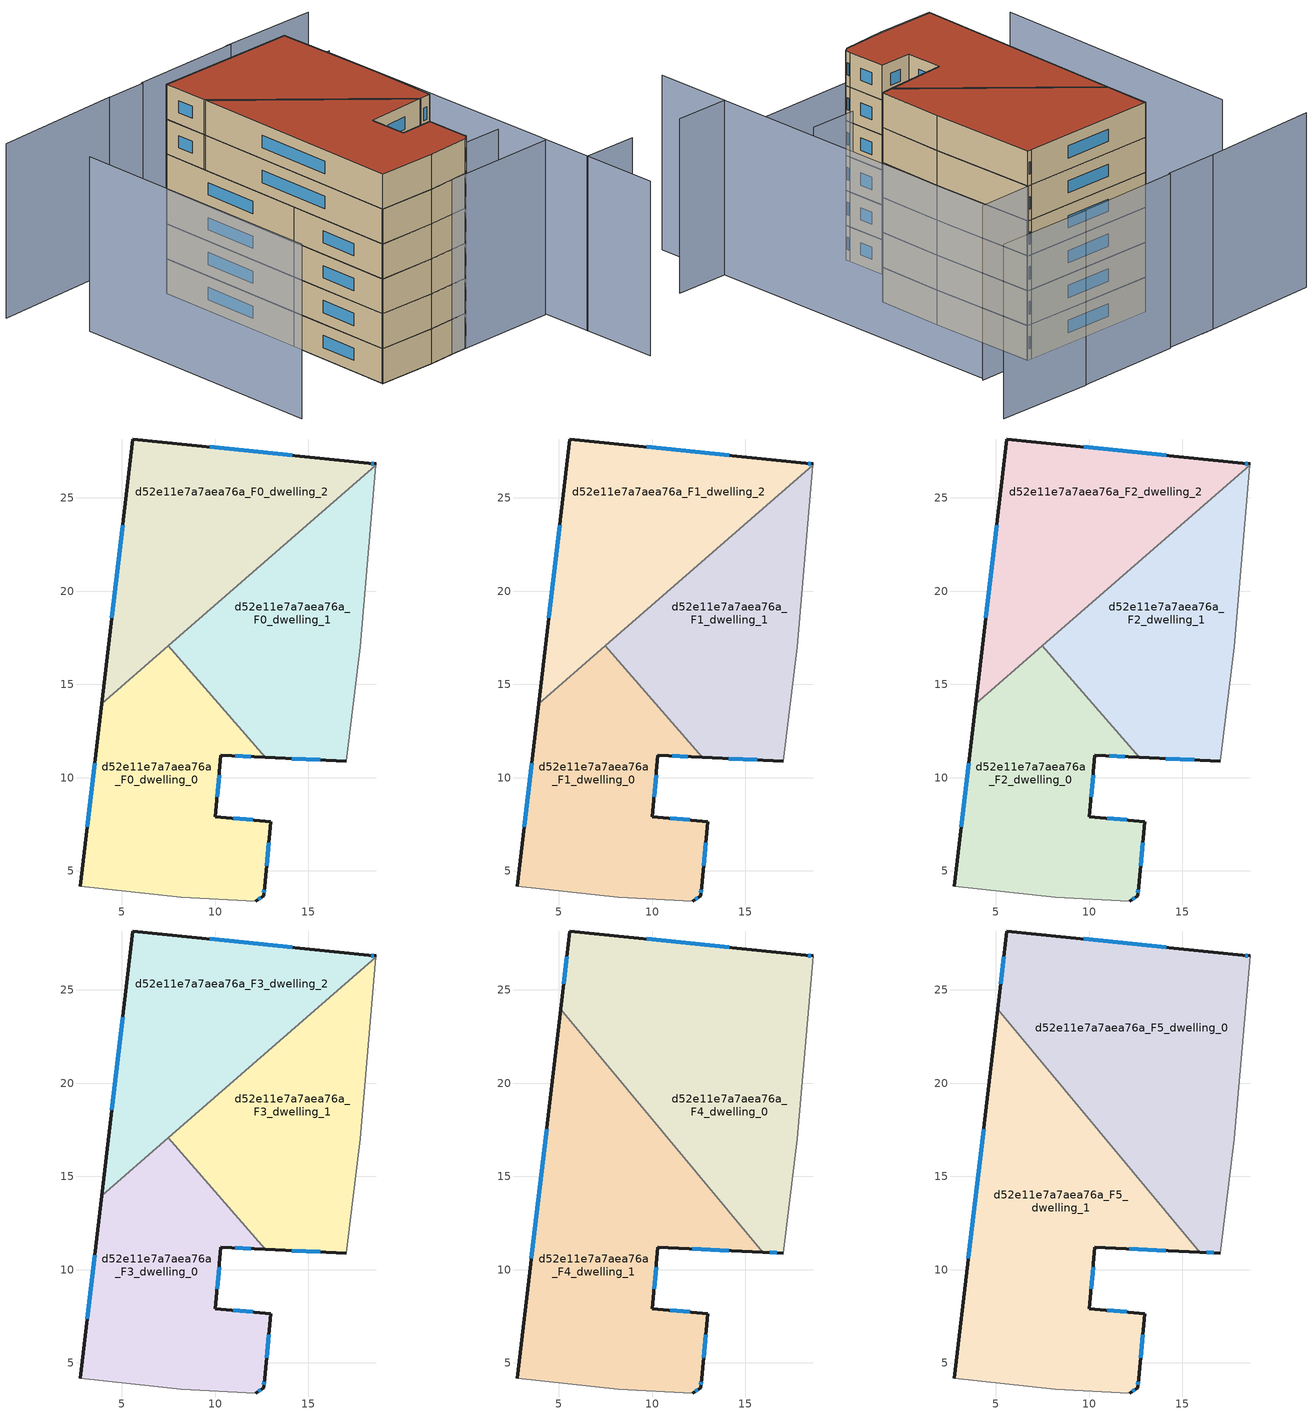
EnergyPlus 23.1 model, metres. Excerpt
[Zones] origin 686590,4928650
d52e11e7a7aea76a_F0_dwelling_0
 floor ground (EU_floor_Construction): 12.6,3.66 12.65,4.14 12.99,7.64 10.01,7.92 10.31,11.21 12.69,11.09 7.5,17.07 3.93,13.96 2.78,4.18 8.19,3.59 12.17,3.38 z0
 wall outside (EU_wall_Construction): 2.78,4.18 3.93,13.96 / 12.69,11.09 10.31,11.21 10.01,7.92 12.99,7.64 12.65,4.14 12.6,3.66 12.17,3.38 z0:3
 wall adiabatic (EU_wall_Construction): 12.17,3.38 8.19,3.59 2.78,4.18 z0:3
 wall to d52e11e7a7aea76a_F0_dwelling_1 (EU_wall_Construction): 7.5,17.07 12.69,11.09 z0:3
 wall to d52e11e7a7aea76a_F0_dwelling_2 (EU_wall_Construction): 3.93,13.96 7.5,17.07 z0:3
 window (EU_Window_Construction): 10.98,7.83 12.02,7.73 / 12.88,6.51 12.76,5.28 / 12.64,3.99 12.62,3.81 / 12.46,3.57 12.31,3.47 / 3.15,7.36 3.56,10.78 / 11.92,11.13 11.09,11.17 / 10.21,10.14 10.11,8.98 z0.98:2.02
d52e11e7a7aea76a_F0_dwelling_1
 floor ground (EU_floor_Construction): 17.04,10.88 17.79,17.01 18.63,26.74 7.5,17.07 12.69,11.09 z0
 wall outside (EU_wall_Construction): 17.04,10.88 12.69,11.09 z0:3
 wall adiabatic (EU_wall_Construction): 18.63,26.74 17.79,17.01 17.04,10.88 z0:3
 wall to d52e11e7a7aea76a_F0_dwelling_2 (EU_wall_Construction): 7.5,17.07 18.63,26.74 z0:3
 window (EU_Window_Construction): 15.63,10.95 14.11,11.02 z0.98:2.02
d52e11e7a7aea76a_F0_dwelling_2
 floor ground (EU_floor_Construction): 18.63,26.74 18.63,26.82 18.25,26.84 5.59,28.16 3.93,13.96 z0
 wall outside (EU_wall_Construction): 3.93,13.96 5.59,28.16 18.25,26.84 18.63,26.82 z0:3
 wall adiabatic (EU_wall_Construction): 18.63,26.82 18.63,26.74 z0:3
 window (EU_Window_Construction): 4.47,18.58 5.05,23.54 / 9.71,27.73 14.13,27.27 / 18.38,26.84 18.51,26.82 z0.98:2.02
d52e11e7a7aea76a_F1_dwelling_0
 floor to d52e11e7a7aea76a_F0_dwelling_0 (EU_floor_Construction): 12.6,3.66 12.65,4.14 12.99,7.64 10.01,7.92 10.31,11.21 12.69,11.09 7.5,17.07 3.93,13.96 2.78,4.18 8.19,3.59 12.17,3.38 z3
 wall outside (EU_wall_Construction): 2.78,4.18 3.93,13.96 / 12.69,11.09 10.31,11.21 10.01,7.92 12.99,7.64 12.65,4.14 12.6,3.66 12.17,3.38 z3:6
 wall adiabatic (EU_wall_Construction): 12.17,3.38 8.19,3.59 2.78,4.18 z3:6
 wall to d52e11e7a7aea76a_F1_dwelling_1 (EU_wall_Construction): 7.5,17.07 12.69,11.09 z3:6
 wall to d52e11e7a7aea76a_F1_dwelling_2 (EU_wall_Construction): 3.93,13.96 7.5,17.07 z3:6
 window (EU_Window_Construction): 10.98,7.83 12.02,7.73 / 12.88,6.51 12.76,5.28 / 12.64,3.99 12.62,3.81 / 12.46,3.57 12.31,3.47 / 3.15,7.36 3.56,10.78 / 11.92,11.13 11.09,11.17 / 10.21,10.14 10.11,8.98 z3.98:5.02
d52e11e7a7aea76a_F1_dwelling_1
 floor to d52e11e7a7aea76a_F0_dwelling_1 (EU_floor_Construction): 17.04,10.88 17.79,17.01 18.63,26.74 7.5,17.07 12.69,11.09 z3
 wall outside (EU_wall_Construction): 17.04,10.88 12.69,11.09 z3:6
 wall adiabatic (EU_wall_Construction): 18.63,26.74 17.79,17.01 17.04,10.88 z3:6
 wall to d52e11e7a7aea76a_F1_dwelling_2 (EU_wall_Construction): 7.5,17.07 18.63,26.74 z3:6
 window (EU_Window_Construction): 15.63,10.95 14.11,11.02 z3.98:5.02
d52e11e7a7aea76a_F1_dwelling_2
 floor to d52e11e7a7aea76a_F0_dwelling_2 (EU_floor_Construction): 18.63,26.74 18.63,26.82 18.25,26.84 5.59,28.16 3.93,13.96 z3
 wall outside (EU_wall_Construction): 3.93,13.96 5.59,28.16 18.25,26.84 18.63,26.82 z3:6
 wall adiabatic (EU_wall_Construction): 18.63,26.82 18.63,26.74 z3:6
 window (EU_Window_Construction): 4.47,18.58 5.05,23.54 / 9.71,27.73 14.13,27.27 / 18.38,26.84 18.51,26.82 z3.98:5.02
d52e11e7a7aea76a_F2_dwelling_0
 floor to d52e11e7a7aea76a_F1_dwelling_0 (EU_floor_Construction): 12.6,3.66 12.65,4.14 12.99,7.64 10.01,7.92 10.31,11.21 12.69,11.09 7.5,17.07 3.93,13.96 2.78,4.18 8.19,3.59 12.17,3.38 z6
 wall outside (EU_wall_Construction): 2.78,4.18 3.93,13.96 / 12.69,11.09 10.31,11.21 10.01,7.92 12.99,7.64 12.65,4.14 12.6,3.66 12.17,3.38 z6:9
 wall adiabatic (EU_wall_Construction): 12.17,3.38 8.19,3.59 2.78,4.18 z6:9
 wall to d52e11e7a7aea76a_F2_dwelling_1 (EU_wall_Construction): 7.5,17.07 12.69,11.09 z6:9
 wall to d52e11e7a7aea76a_F2_dwelling_2 (EU_wall_Construction): 3.93,13.96 7.5,17.07 z6:9
 window (EU_Window_Construction): 10.98,7.83 12.02,7.73 / 12.88,6.51 12.76,5.28 / 12.64,3.99 12.62,3.81 / 12.46,3.57 12.31,3.47 / 3.15,7.36 3.56,10.78 / 11.92,11.13 11.09,11.17 / 10.21,10.14 10.11,8.98 z6.98:8.02
d52e11e7a7aea76a_F2_dwelling_1
 floor to d52e11e7a7aea76a_F1_dwelling_1 (EU_floor_Construction): 17.04,10.88 17.79,17.01 18.63,26.74 7.5,17.07 12.69,11.09 z6
 wall outside (EU_wall_Construction): 17.04,10.88 12.69,11.09 z6:9
 wall adiabatic (EU_wall_Construction): 18.63,26.74 17.79,17.01 17.04,10.88 z6:9
 wall to d52e11e7a7aea76a_F2_dwelling_2 (EU_wall_Construction): 7.5,17.07 18.63,26.74 z6:9
 window (EU_Window_Construction): 15.63,10.95 14.11,11.02 z6.98:8.02
d52e11e7a7aea76a_F2_dwelling_2
 floor to d52e11e7a7aea76a_F1_dwelling_2 (EU_floor_Construction): 18.63,26.74 18.63,26.82 18.25,26.84 5.59,28.16 3.93,13.96 z6
 wall outside (EU_wall_Construction): 3.93,13.96 5.59,28.16 18.25,26.84 18.63,26.82 z6:9
 wall adiabatic (EU_wall_Construction): 18.63,26.82 18.63,26.74 z6:9
 window (EU_Window_Construction): 4.47,18.58 5.05,23.54 / 9.71,27.73 14.13,27.27 / 18.38,26.84 18.51,26.82 z6.98:8.02
d52e11e7a7aea76a_F3_dwelling_0
 floor to d52e11e7a7aea76a_F2_dwelling_0 (EU_floor_Construction): 12.6,3.66 12.65,4.14 12.99,7.64 10.01,7.92 10.31,11.21 12.69,11.09 7.5,17.07 3.93,13.96 2.78,4.18 8.19,3.59 12.17,3.38 z9
 wall outside (EU_wall_Construction): 2.78,4.18 3.93,13.96 / 12.69,11.09 10.31,11.21 10.01,7.92 12.99,7.64 12.65,4.14 12.6,3.66 12.17,3.38 z9:12
 wall adiabatic (EU_wall_Construction): 12.17,3.38 8.19,3.59 2.78,4.18 z9:12
 wall to d52e11e7a7aea76a_F3_dwelling_1 (EU_wall_Construction): 7.5,17.07 12.69,11.09 z9:12
 wall to d52e11e7a7aea76a_F3_dwelling_2 (EU_wall_Construction): 3.93,13.96 7.5,17.07 z9:12
 window (EU_Window_Construction): 10.98,7.83 12.02,7.73 / 12.88,6.51 12.76,5.28 / 12.64,3.99 12.62,3.81 / 12.46,3.57 12.31,3.47 / 3.15,7.36 3.56,10.78 / 11.92,11.13 11.09,11.17 / 10.21,10.14 10.11,8.98 z9.98:11.02
d52e11e7a7aea76a_F3_dwelling_1
 floor to d52e11e7a7aea76a_F2_dwelling_1 (EU_floor_Construction): 17.04,10.88 17.79,17.01 18.63,26.74 7.5,17.07 12.69,11.09 z9
 wall outside (EU_wall_Construction): 17.04,10.88 12.69,11.09 z9:12
 wall adiabatic (EU_wall_Construction): 18.63,26.74 17.79,17.01 17.04,10.88 z9:12
 wall to d52e11e7a7aea76a_F3_dwelling_2 (EU_wall_Construction): 7.5,17.07 18.63,26.74 z9:12
 window (EU_Window_Construction): 15.63,10.95 14.11,11.02 z9.98:11.02
d52e11e7a7aea76a_F3_dwelling_2
 floor to d52e11e7a7aea76a_F2_dwelling_2 (EU_floor_Construction): 18.63,26.74 18.63,26.82 18.25,26.84 5.59,28.16 3.93,13.96 z9
 wall outside (EU_wall_Construction): 3.93,13.96 5.59,28.16 18.25,26.84 18.63,26.82 z9:12
 wall adiabatic (EU_wall_Construction): 18.63,26.82 18.63,26.74 z9:12
 window (EU_Window_Construction): 4.47,18.58 5.05,23.54 / 9.71,27.73 14.13,27.27 / 18.38,26.84 18.51,26.82 z9.98:11.02
d52e11e7a7aea76a_F4_dwelling_0
 floor to d52e11e7a7aea76a_F3_dwelling_1 (EU_floor_Construction): 17.04,10.88 17.79,17.01 18.63,26.74 9.43,18.75 15.95,10.94 z12
 floor to d52e11e7a7aea76a_F3_dwelling_2 (EU_floor_Construction): 18.63,26.74 18.63,26.82 18.25,26.84 5.59,28.16 5.1,23.95 9.43,18.75 z12
 wall outside (EU_wall_Construction): 17.04,10.88 15.95,10.94 / 5.1,23.95 5.59,28.16 18.25,26.84 18.63,26.82 z12:15
 wall adiabatic (EU_wall_Construction): 18.63,26.82 17.79,17.01 17.04,10.88 z12:15
 wall to d52e11e7a7aea76a_F4_dwelling_1 (EU_wall_Construction): 15.95,10.94 5.1,23.95 z12:15
 window (EU_Window_Construction): 16.69,10.9 16.3,10.92 / 5.26,25.32 5.43,26.79 / 9.71,27.73 14.13,27.27 / 18.38,26.84 18.51,26.82 z12.98:14.02
d52e11e7a7aea76a_F4_dwelling_1
 floor to d52e11e7a7aea76a_F3_dwelling_0 (EU_floor_Construction): 12.6,3.66 12.65,4.14 12.99,7.64 10.01,7.92 10.31,11.21 12.69,11.09 7.5,17.07 3.93,13.96 2.78,4.18 8.19,3.59 12.17,3.38 z12
 floor to d52e11e7a7aea76a_F3_dwelling_1 (EU_floor_Construction): 15.95,10.94 9.43,18.75 7.5,17.07 12.69,11.09 z12
 floor to d52e11e7a7aea76a_F3_dwelling_2 (EU_floor_Construction): 9.43,18.75 5.1,23.95 3.93,13.96 z12
 wall outside (EU_wall_Construction): 2.78,4.18 5.1,23.95 / 15.95,10.94 10.31,11.21 10.01,7.92 12.99,7.64 12.65,4.14 12.6,3.66 12.17,3.38 z12:15
 wall adiabatic (EU_wall_Construction): 12.17,3.38 8.19,3.59 2.78,4.18 z12:15
 window (EU_Window_Construction): 12.46,3.57 12.31,3.47 / 3.54,10.61 4.35,17.52 / 14.11,11.02 12.14,11.12 / 10.21,10.14 10.11,8.98 / 10.98,7.83 12.02,7.73 / 12.88,6.51 12.76,5.28 / 12.64,3.99 12.62,3.81 z12.98:14.02
d52e11e7a7aea76a_F5_dwelling_0
 floor to d52e11e7a7aea76a_F4_dwelling_0 (EU_floor_Construction): 17.04,10.88 17.79,17.01 18.63,26.82 18.25,26.84 5.59,28.16 5.1,23.95 15.95,10.94 z15
 wall outside (EU_wall_Construction): 17.04,10.88 15.95,10.94 / 5.1,23.95 5.59,28.16 18.25,26.84 18.63,26.82 z15:18
 wall adiabatic (EU_wall_Construction): 18.63,26.82 17.79,17.01 17.04,10.88 z15:18
 wall to d52e11e7a7aea76a_F5_dwelling_1 (EU_wall_Construction): 15.95,10.94 5.1,23.95 z15:18
 window (EU_Window_Construction): 16.69,10.9 16.3,10.92 / 5.26,25.32 5.43,26.79 / 9.71,27.73 14.13,27.27 / 18.38,26.84 18.51,26.82 z15.98:17.02
 roof outside (EU_roof_Construction): 18.63,26.82 17.79,17.01 17.04,10.88 15.95,10.94 5.1,23.95 5.59,28.16 18.25,26.84 z18
d52e11e7a7aea76a_F5_dwelling_1
 floor to d52e11e7a7aea76a_F4_dwelling_1 (EU_floor_Construction): 12.6,3.66 12.65,4.14 12.99,7.64 10.01,7.92 10.31,11.21 15.95,10.94 5.1,23.95 2.78,4.18 8.19,3.59 12.17,3.38 z15
 wall outside (EU_wall_Construction): 2.78,4.18 5.1,23.95 / 15.95,10.94 10.31,11.21 10.01,7.92 12.99,7.64 12.65,4.14 12.6,3.66 12.17,3.38 z15:18
 wall adiabatic (EU_wall_Construction): 12.17,3.38 8.19,3.59 2.78,4.18 z15:18
 window (EU_Window_Construction): 12.46,3.57 12.31,3.47 / 3.54,10.61 4.35,17.52 / 14.11,11.02 12.14,11.12 / 10.21,10.14 10.11,8.98 / 10.98,7.83 12.02,7.73 / 12.88,6.51 12.76,5.28 / 12.64,3.99 12.62,3.81 z15.98:17.02
 roof outside (EU_roof_Construction): 5.1,23.95 15.95,10.94 10.31,11.21 10.01,7.92 12.99,7.64 12.65,4.14 12.6,3.66 12.17,3.38 8.19,3.59 2.78,4.18 z18
shading: 2.77,4.18 21.05,2.51 / 20.72,-1.99 25.64,-2.54 / 16.08,7.16 20.36,6.68 / 18.64,26.87 23.73,26.36 / 20.09,-8.81 23.51,26.4 / -3.74,28.36 -6.43,4.91 / 28.49,32.28 19.46,33.28 / 19.88,33.16 9.78,34 / 9.77,33.91 4.9,34.36 / 6.04,34.25 -5.95,35.02 z0:15
[Building]
EU S2 Campaign: North Axis=0; Terrain=City; Solar Distribution=FullExterior
[Site:Location]
Bologna: Latitude=44.5; Longitude=11.25; Time Zone=1; Elevation=37
[SizingPeriod:WeatherFileDays]
AnnualSizingPeriod: Begin Month=1; Begin Day of Month=1; End Month=12; End Day of Month=31; Day of Week for Start Day=Monday; Use Weather File Daylight Saving Period=No; Use Weather File Rain and Snow Indicators=No
[MATERIAL]
EU_InternalMass_Material: Roughness=MediumRough; Thickness=0.1; Conductivity=1; Density=1800; Specific Heat=900; Thermal Absorptance=0.9; Solar Absorptance=0.7; Visible Absorptance=0.7
[MATERIAL:NOMASS] Roughness=MediumRough; Thermal Absorptance=0.9; Solar Absorptance=0.7; Visible Absorptance=0.7
Name | Thermal Resistance
EU_wall_NoMass | 0.905828
EU_roof_NoMass | 0.37593
EU_floor_NoMass | 0.67114
[WINDOWMATERIAL:SIMPLEGLAZINGSYSTEM]
EU_Window_SimpleGlazing: UFactor=4.52486; Solar Heat Gain Coefficient=0.85; Visible Transmittance=0.85
[CONSTRUCTION]
EU_wall_Construction: EU_wall_NoMass
EU_roof_Construction: EU_roof_NoMass
EU_floor_Construction: EU_floor_NoMass
EU_InternalMass_Construction: EU_InternalMass_Material
EU_Window_Construction: EU_Window_SimpleGlazing
[ZONE] Type=1; Multiplier=1; Ceiling Height=autocalculate; Floor Area=autocalculate; Part of Total Floor Area=Yes
Name | Volume
d52e11e7a7aea76a_F0_dwelling_0; d52e11e7a7aea76a_F1_dwelling_0; d52e11e7a7aea76a_F2_dwelling_0; d52e11e7a7aea76a_F3_dwelling_0 | 282.305
d52e11e7a7aea76a_F4_dwelling_0; d52e11e7a7aea76a_F5_dwelling_0 | 423.445
d52e11e7a7aea76a_F0_dwelling_1; d52e11e7a7aea76a_F1_dwelling_1; d52e11e7a7aea76a_F2_dwelling_1; d52e11e7a7aea76a_F3_dwelling_1 | 282.302
d52e11e7a7aea76a_F4_dwelling_1; d52e11e7a7aea76a_F5_dwelling_1 | 423.464
d52e11e7a7aea76a_F0_dwelling_2; d52e11e7a7aea76a_F1_dwelling_2; d52e11e7a7aea76a_F2_dwelling_2; d52e11e7a7aea76a_F3_dwelling_2 | 282.314
[INTERNALMASS] Construction=EU_InternalMass_Construction
Name | Zone or ZoneList | Surface Area
d52e11e7a7aea76a_F0_dwelling_0_EU_InternalMass | d52e11e7a7aea76a_F0_dwelling_0 | 94.1003
d52e11e7a7aea76a_F0_dwelling_1_EU_InternalMass | d52e11e7a7aea76a_F0_dwelling_1 | 94.1018
d52e11e7a7aea76a_F0_dwelling_2_EU_InternalMass | d52e11e7a7aea76a_F0_dwelling_2 | 94.1046
d52e11e7a7aea76a_F1_dwelling_0_EU_InternalMass | d52e11e7a7aea76a_F1_dwelling_0 | 94.1003
d52e11e7a7aea76a_F1_dwelling_1_EU_InternalMass | d52e11e7a7aea76a_F1_dwelling_1 | 94.1018
d52e11e7a7aea76a_F1_dwelling_2_EU_InternalMass | d52e11e7a7aea76a_F1_dwelling_2 | 94.1046
d52e11e7a7aea76a_F2_dwelling_0_EU_InternalMass | d52e11e7a7aea76a_F2_dwelling_0 | 94.1003
d52e11e7a7aea76a_F2_dwelling_1_EU_InternalMass | d52e11e7a7aea76a_F2_dwelling_1 | 94.1018
d52e11e7a7aea76a_F2_dwelling_2_EU_InternalMass | d52e11e7a7aea76a_F2_dwelling_2 | 94.1046
d52e11e7a7aea76a_F3_dwelling_0_EU_InternalMass | d52e11e7a7aea76a_F3_dwelling_0 | 94.1003
d52e11e7a7aea76a_F3_dwelling_1_EU_InternalMass | d52e11e7a7aea76a_F3_dwelling_1 | 94.1018
d52e11e7a7aea76a_F3_dwelling_2_EU_InternalMass | d52e11e7a7aea76a_F3_dwelling_2 | 94.1046
d52e11e7a7aea76a_F4_dwelling_0_EU_InternalMass | d52e11e7a7aea76a_F4_dwelling_0 | 141.149
d52e11e7a7aea76a_F4_dwelling_1_EU_InternalMass | d52e11e7a7aea76a_F4_dwelling_1 | 141.154
d52e11e7a7aea76a_F5_dwelling_0_EU_InternalMass | d52e11e7a7aea76a_F5_dwelling_0 | 141.149
d52e11e7a7aea76a_F5_dwelling_1_EU_InternalMass | d52e11e7a7aea76a_F5_dwelling_1 | 141.154
[OTHEREQUIPMENT] Fuel Type=Electricity; Design Level Calculation Method=Watts/Area; Power per Zone Floor Area=1; Fraction Latent=0; Fraction Radiant=0; Fraction Lost=0; Carbon Dioxide Generation Rate=0; EndUse Subcategory=EU_Step8_InternalGains
Name | Zone or ZoneList or Space or SpaceList | Schedule
EU_Step8_InternalGain_d52e11e7a7aea76a_F0_dwelling_0_f000 | d52e11e7a7aea76a_F0_dwelling_0 | EU_Step8_GainSchedule_d52e11e7a7aea76a_F0_dwelling_0_f000
EU_Step8_InternalGain_d52e11e7a7aea76a_F0_dwelling_1_f000 | d52e11e7a7aea76a_F0_dwelling_1 | EU_Step8_GainSchedule_d52e11e7a7aea76a_F0_dwelling_1_f000
EU_Step8_InternalGain_d52e11e7a7aea76a_F0_dwelling_2_f000 | d52e11e7a7aea76a_F0_dwelling_2 | EU_Step8_GainSchedule_d52e11e7a7aea76a_F0_dwelling_2_f000
EU_Step8_InternalGain_d52e11e7a7aea76a_F1_dwelling_0_f000 | d52e11e7a7aea76a_F1_dwelling_0 | EU_Step8_GainSchedule_d52e11e7a7aea76a_F1_dwelling_0_f000
EU_Step8_InternalGain_d52e11e7a7aea76a_F1_dwelling_1_f000 | d52e11e7a7aea76a_F1_dwelling_1 | EU_Step8_GainSchedule_d52e11e7a7aea76a_F1_dwelling_1_f000
EU_Step8_InternalGain_d52e11e7a7aea76a_F1_dwelling_2_f000 | d52e11e7a7aea76a_F1_dwelling_2 | EU_Step8_GainSchedule_d52e11e7a7aea76a_F1_dwelling_2_f000
EU_Step8_InternalGain_d52e11e7a7aea76a_F2_dwelling_0_f000 | d52e11e7a7aea76a_F2_dwelling_0 | EU_Step8_GainSchedule_d52e11e7a7aea76a_F2_dwelling_0_f000
EU_Step8_InternalGain_d52e11e7a7aea76a_F2_dwelling_1_f000 | d52e11e7a7aea76a_F2_dwelling_1 | EU_Step8_GainSchedule_d52e11e7a7aea76a_F2_dwelling_1_f000
EU_Step8_InternalGain_d52e11e7a7aea76a_F2_dwelling_2_f000 | d52e11e7a7aea76a_F2_dwelling_2 | EU_Step8_GainSchedule_d52e11e7a7aea76a_F2_dwelling_2_f000
EU_Step8_InternalGain_d52e11e7a7aea76a_F3_dwelling_0_f000 | d52e11e7a7aea76a_F3_dwelling_0 | EU_Step8_GainSchedule_d52e11e7a7aea76a_F3_dwelling_0_f000
EU_Step8_InternalGain_d52e11e7a7aea76a_F3_dwelling_1_f000 | d52e11e7a7aea76a_F3_dwelling_1 | EU_Step8_GainSchedule_d52e11e7a7aea76a_F3_dwelling_1_f000
EU_Step8_InternalGain_d52e11e7a7aea76a_F3_dwelling_2_f000 | d52e11e7a7aea76a_F3_dwelling_2 | EU_Step8_GainSchedule_d52e11e7a7aea76a_F3_dwelling_2_f000
EU_Step8_InternalGain_d52e11e7a7aea76a_F4_dwelling_0_f000 | d52e11e7a7aea76a_F4_dwelling_0 | EU_Step8_GainSchedule_d52e11e7a7aea76a_F4_dwelling_0_f000
EU_Step8_InternalGain_d52e11e7a7aea76a_F4_dwelling_1_f000 | d52e11e7a7aea76a_F4_dwelling_1 | EU_Step8_GainSchedule_d52e11e7a7aea76a_F4_dwelling_1_f000
EU_Step8_InternalGain_d52e11e7a7aea76a_F5_dwelling_0_f000 | d52e11e7a7aea76a_F5_dwelling_0 | EU_Step8_GainSchedule_d52e11e7a7aea76a_F5_dwelling_0_f000
EU_Step8_InternalGain_d52e11e7a7aea76a_F5_dwelling_1_f000 | d52e11e7a7aea76a_F5_dwelling_1 | EU_Step8_GainSchedule_d52e11e7a7aea76a_F5_dwelling_1_f000
[ZONEVENTILATION:DESIGNFLOWRATE] Schedule=EU_AlwaysOn; Design Flow Rate Calculation Method=AirChanges/Hour; Air Changes per Hour=0.73129; Ventilation Type=Natural; Fan Pressure Rise=0; Fan Total Efficiency=1; Constant Term Coefficient=1; Temperature Term Coefficient=0; Velocity Term Coefficient=0; Velocity Squared Term Coefficient=0; Minimum Indoor Temperature=-100; Maximum Indoor Temperature=100; Delta Temperature=-100; Minimum Outdoor Temperature=-100; Maximum Outdoor Temperature=100; Maximum Wind Speed=40
Name | Zone or ZoneList or Space or SpaceList
EU_ConstantAir_d52e11e7a7aea76a_F0_dwelling_0 | d52e11e7a7aea76a_F0_dwelling_0
EU_ConstantAir_d52e11e7a7aea76a_F0_dwelling_1 | d52e11e7a7aea76a_F0_dwelling_1
EU_ConstantAir_d52e11e7a7aea76a_F0_dwelling_2 | d52e11e7a7aea76a_F0_dwelling_2
EU_ConstantAir_d52e11e7a7aea76a_F1_dwelling_0 | d52e11e7a7aea76a_F1_dwelling_0
EU_ConstantAir_d52e11e7a7aea76a_F1_dwelling_1 | d52e11e7a7aea76a_F1_dwelling_1
EU_ConstantAir_d52e11e7a7aea76a_F1_dwelling_2 | d52e11e7a7aea76a_F1_dwelling_2
EU_ConstantAir_d52e11e7a7aea76a_F2_dwelling_0 | d52e11e7a7aea76a_F2_dwelling_0
EU_ConstantAir_d52e11e7a7aea76a_F2_dwelling_1 | d52e11e7a7aea76a_F2_dwelling_1
EU_ConstantAir_d52e11e7a7aea76a_F2_dwelling_2 | d52e11e7a7aea76a_F2_dwelling_2
EU_ConstantAir_d52e11e7a7aea76a_F3_dwelling_0 | d52e11e7a7aea76a_F3_dwelling_0
EU_ConstantAir_d52e11e7a7aea76a_F3_dwelling_1 | d52e11e7a7aea76a_F3_dwelling_1
EU_ConstantAir_d52e11e7a7aea76a_F3_dwelling_2 | d52e11e7a7aea76a_F3_dwelling_2
EU_ConstantAir_d52e11e7a7aea76a_F4_dwelling_0 | d52e11e7a7aea76a_F4_dwelling_0
EU_ConstantAir_d52e11e7a7aea76a_F4_dwelling_1 | d52e11e7a7aea76a_F4_dwelling_1
EU_ConstantAir_d52e11e7a7aea76a_F5_dwelling_0 | d52e11e7a7aea76a_F5_dwelling_0
EU_ConstantAir_d52e11e7a7aea76a_F5_dwelling_1 | d52e11e7a7aea76a_F5_dwelling_1
[HVACTEMPLATE:THERMOSTAT] Constant Heating Setpoint=20; Constant Cooling Setpoint=50
EU_HeatOnly_d52e11e7a7aea76a_F0_dwelling_0; EU_HeatOnly_d52e11e7a7aea76a_F0_dwelling_1; EU_HeatOnly_d52e11e7a7aea76a_F0_dwelling_2; EU_HeatOnly_d52e11e7a7aea76a_F1_dwelling_0; EU_HeatOnly_d52e11e7a7aea76a_F1_dwelling_1; EU_HeatOnly_d52e11e7a7aea76a_F1_dwelling_2; EU_HeatOnly_d52e11e7a7aea76a_F2_dwelling_0; EU_HeatOnly_d52e11e7a7aea76a_F2_dwelling_1; EU_HeatOnly_d52e11e7a7aea76a_F2_dwelling_2; EU_HeatOnly_d52e11e7a7aea76a_F3_dwelling_0; EU_HeatOnly_d52e11e7a7aea76a_F3_dwelling_1; EU_HeatOnly_d52e11e7a7aea76a_F3_dwelling_2; EU_HeatOnly_d52e11e7a7aea76a_F4_dwelling_0; EU_HeatOnly_d52e11e7a7aea76a_F4_dwelling_1; EU_HeatOnly_d52e11e7a7aea76a_F5_dwelling_0; EU_HeatOnly_d52e11e7a7aea76a_F5_dwelling_1
[HVACTEMPLATE:ZONE:IDEALLOADSAIRSYSTEM] System Availability Schedule=EU_AlwaysOn; Maximum Heating Supply Air Temperature=50; Minimum Cooling Supply Air Temperature=13; Maximum Heating Supply Air Humidity Ratio=0.0156; Minimum Cooling Supply Air Humidity Ratio=0.0077; Heating Limit=NoLimit; Cooling Limit=NoLimit; Heating Availability Schedule=EU_AlwaysOn; Cooling Availability Schedule=EU_CoolingOff; Dehumidification Control Type=ConstantSensibleHeatRatio; Cooling Sensible Heat Ratio=0.7; Dehumidification Setpoint=60; Humidification Control Type=None; Humidification Setpoint=30; Outdoor Air Method=None; Outdoor Air Flow Rate per Person=0.00944; Outdoor Air Flow Rate per Zone Floor Area=0; Outdoor Air Flow Rate per Zone=0; Demand Controlled Ventilation Type=None; Outdoor Air Economizer Type=NoEconomizer; Heat Recovery Type=None; Sensible Heat Recovery Effectiveness=0.7; Latent Heat Recovery Effectiveness=0.65
Name | Template Thermostat
d52e11e7a7aea76a_F0_dwelling_0 | EU_HeatOnly_d52e11e7a7aea76a_F0_dwelling_0
d52e11e7a7aea76a_F0_dwelling_1 | EU_HeatOnly_d52e11e7a7aea76a_F0_dwelling_1
d52e11e7a7aea76a_F0_dwelling_2 | EU_HeatOnly_d52e11e7a7aea76a_F0_dwelling_2
d52e11e7a7aea76a_F1_dwelling_0 | EU_HeatOnly_d52e11e7a7aea76a_F1_dwelling_0
d52e11e7a7aea76a_F1_dwelling_1 | EU_HeatOnly_d52e11e7a7aea76a_F1_dwelling_1
d52e11e7a7aea76a_F1_dwelling_2 | EU_HeatOnly_d52e11e7a7aea76a_F1_dwelling_2
d52e11e7a7aea76a_F2_dwelling_0 | EU_HeatOnly_d52e11e7a7aea76a_F2_dwelling_0
d52e11e7a7aea76a_F2_dwelling_1 | EU_HeatOnly_d52e11e7a7aea76a_F2_dwelling_1
d52e11e7a7aea76a_F2_dwelling_2 | EU_HeatOnly_d52e11e7a7aea76a_F2_dwelling_2
d52e11e7a7aea76a_F3_dwelling_0 | EU_HeatOnly_d52e11e7a7aea76a_F3_dwelling_0
d52e11e7a7aea76a_F3_dwelling_1 | EU_HeatOnly_d52e11e7a7aea76a_F3_dwelling_1
d52e11e7a7aea76a_F3_dwelling_2 | EU_HeatOnly_d52e11e7a7aea76a_F3_dwelling_2
d52e11e7a7aea76a_F4_dwelling_0 | EU_HeatOnly_d52e11e7a7aea76a_F4_dwelling_0
d52e11e7a7aea76a_F4_dwelling_1 | EU_HeatOnly_d52e11e7a7aea76a_F4_dwelling_1
d52e11e7a7aea76a_F5_dwelling_0 | EU_HeatOnly_d52e11e7a7aea76a_F5_dwelling_0
d52e11e7a7aea76a_F5_dwelling_1 | EU_HeatOnly_d52e11e7a7aea76a_F5_dwelling_1
[SIZING:ZONE] Zone Cooling Design Supply Air Temperature Input Method=SupplyAirTemperature; Zone Cooling Design Supply Air Temperature=13; Zone Heating Design Supply Air Temperature Input Method=SupplyAirTemperature; Zone Heating Design Supply Air Temperature=50; Zone Cooling Design Supply Air Humidity Ratio=0.008; Zone Heating Design Supply Air Humidity Ratio=0.008; Cooling Design Air Flow Method=DesignDay; Cooling Design Air Flow Rate=0; Cooling Minimum Air Flow per Zone Floor Area=0.000762; Cooling Minimum Air Flow=0; Cooling Minimum Air Flow Fraction=0.2; Heating Design Air Flow Method=DesignDay; Heating Design Air Flow Rate=0; Heating Maximum Air Flow per Zone Floor Area=0.002032; Heating Maximum Air Flow=0.141576; Heating Maximum Air Flow Fraction=0.3; Account for Dedicated Outdoor Air System=No; Dedicated Outdoor Air System Control Strategy=NeutralSupplyAir; Dedicated Outdoor Air Low Setpoint Temperature for Design=autosize; Dedicated Outdoor Air High Setpoint Temperature for Design=autosize; Zone Load Sizing Method=Sensible Load Only No Latent Load; Zone Latent Cooling Design Supply Air Humidity Ratio Input Method=HumidityRatioDifference; Zone Cooling Design Supply Air Humidity Ratio Difference=0.005; Zone Latent Heating Design Supply Air Humidity Ratio Input Method=HumidityRatioDifference; Zone Humidification Design Supply Air Humidity Ratio Difference=0.005
d52e11e7a7aea76a_F0_dwelling_0; d52e11e7a7aea76a_F0_dwelling_1; d52e11e7a7aea76a_F0_dwelling_2; d52e11e7a7aea76a_F1_dwelling_0; d52e11e7a7aea76a_F1_dwelling_1; d52e11e7a7aea76a_F1_dwelling_2; d52e11e7a7aea76a_F2_dwelling_0; d52e11e7a7aea76a_F2_dwelling_1; d52e11e7a7aea76a_F2_dwelling_2; d52e11e7a7aea76a_F3_dwelling_0; d52e11e7a7aea76a_F3_dwelling_1; d52e11e7a7aea76a_F3_dwelling_2; d52e11e7a7aea76a_F4_dwelling_0; d52e11e7a7aea76a_F4_dwelling_1; d52e11e7a7aea76a_F5_dwelling_0; d52e11e7a7aea76a_F5_dwelling_1
[SCHEDULE:CONSTANT]
Name | Hourly Value
EU_AlwaysOn | 1
EU_CoolingOff | 0
[SCHEDULE:FILE] Column Number=1; Rows to Skip at Top=0; Number of Hours of Data=8760; Column Separator=Comma; Interpolate to Timestep=No; Minutes per Item=60; Adjust Schedule for Daylight Savings=Yes
Name | File
EU_Step8_GainSchedule_d52e11e7a7aea76a_F0_dwelling_0_f000 | ../../schedules/d52e11e7a7aea76a/d52e11e7a7aea76a_F0_dwelling_0_f000_gain.csv
EU_Step8_GainSchedule_d52e11e7a7aea76a_F0_dwelling_1_f000 | ../../schedules/d52e11e7a7aea76a/d52e11e7a7aea76a_F0_dwelling_1_f000_gain.csv
EU_Step8_GainSchedule_d52e11e7a7aea76a_F0_dwelling_2_f000 | ../../schedules/d52e11e7a7aea76a/d52e11e7a7aea76a_F0_dwelling_2_f000_gain.csv
EU_Step8_GainSchedule_d52e11e7a7aea76a_F1_dwelling_0_f000 | ../../schedules/d52e11e7a7aea76a/d52e11e7a7aea76a_F1_dwelling_0_f000_gain.csv
EU_Step8_GainSchedule_d52e11e7a7aea76a_F1_dwelling_1_f000 | ../../schedules/d52e11e7a7aea76a/d52e11e7a7aea76a_F1_dwelling_1_f000_gain.csv
EU_Step8_GainSchedule_d52e11e7a7aea76a_F1_dwelling_2_f000 | ../../schedules/d52e11e7a7aea76a/d52e11e7a7aea76a_F1_dwelling_2_f000_gain.csv
EU_Step8_GainSchedule_d52e11e7a7aea76a_F2_dwelling_0_f000 | ../../schedules/d52e11e7a7aea76a/d52e11e7a7aea76a_F2_dwelling_0_f000_gain.csv
EU_Step8_GainSchedule_d52e11e7a7aea76a_F2_dwelling_1_f000 | ../../schedules/d52e11e7a7aea76a/d52e11e7a7aea76a_F2_dwelling_1_f000_gain.csv
EU_Step8_GainSchedule_d52e11e7a7aea76a_F2_dwelling_2_f000 | ../../schedules/d52e11e7a7aea76a/d52e11e7a7aea76a_F2_dwelling_2_f000_gain.csv
EU_Step8_GainSchedule_d52e11e7a7aea76a_F3_dwelling_0_f000 | ../../schedules/d52e11e7a7aea76a/d52e11e7a7aea76a_F3_dwelling_0_f000_gain.csv
EU_Step8_GainSchedule_d52e11e7a7aea76a_F3_dwelling_1_f000 | ../../schedules/d52e11e7a7aea76a/d52e11e7a7aea76a_F3_dwelling_1_f000_gain.csv
EU_Step8_GainSchedule_d52e11e7a7aea76a_F3_dwelling_2_f000 | ../../schedules/d52e11e7a7aea76a/d52e11e7a7aea76a_F3_dwelling_2_f000_gain.csv
EU_Step8_GainSchedule_d52e11e7a7aea76a_F4_dwelling_0_f000 | ../../schedules/d52e11e7a7aea76a/d52e11e7a7aea76a_F4_dwelling_0_f000_gain.csv
EU_Step8_GainSchedule_d52e11e7a7aea76a_F4_dwelling_1_f000 | ../../schedules/d52e11e7a7aea76a/d52e11e7a7aea76a_F4_dwelling_1_f000_gain.csv
EU_Step8_GainSchedule_d52e11e7a7aea76a_F5_dwelling_0_f000 | ../../schedules/d52e11e7a7aea76a/d52e11e7a7aea76a_F5_dwelling_0_f000_gain.csv
EU_Step8_GainSchedule_d52e11e7a7aea76a_F5_dwelling_1_f000 | ../../schedules/d52e11e7a7aea76a/d52e11e7a7aea76a_F5_dwelling_1_f000_gain.csv
